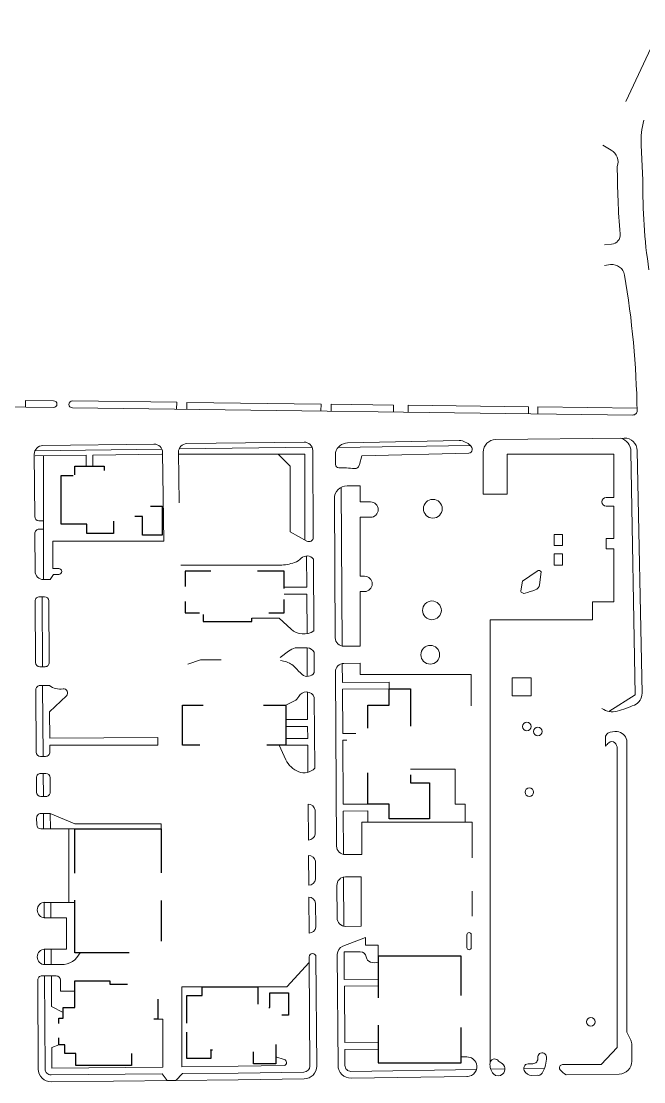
# Model space of a CAD drawing. Header units: feet. Extents: x 2817291 to 2825191, y 230718 to 237492.
# Drawn here: x 2818837 to 2819570, y 236092 to 237340 of the extents above; entities that cross this region are included whole.
import ezdxf

# ---------------------------------------------------------------- set-up
doc = ezdxf.new("R2010")
doc.units = ezdxf.units.FT
doc.header["$PDMODE"] = 32
doc.header["$PDSIZE"] = 0.5
doc.layers.add('63', color=7, linetype='Continuous', lineweight=13)

msp = doc.modelspace()

# ---------------------------------------------------------------- linework, layer by layer
at = {"layer": '63'}
for p, q in [((2819548.544, 237245.631), (2819592.765, 237340.102)), ((2819521.408, 237194.375), (2819531.459, 237188.345)), ((2819568.644, 237153.169), (2819566.634, 237194.375)), ((2819523.418, 237076.788), (2819531.778, 237077.598)), ((2819530.603, 237053.545), (2819523.418, 237052.668)), ((2818875.06, 236885.331), (2818401.6, 236891.418)), ((2818842.029, 236885.756), (2818842.132, 236893.795)), ((2818875.163, 236893.371), (2818842.132, 236893.795)), ((2818897.218, 236885.046), (2819556.71, 236876.568)), ((2819020.03, 236891.508), (2818897.322, 236893.086)), ((2819019.926, 236883.469), (2819020.03, 236891.508)), ((2819031.972, 236883.314), (2819032.075, 236891.354)), ((2819189.862, 236889.325), (2819032.075, 236891.354)), ((2819189.759, 236881.286), (2819189.862, 236889.325)), ((2819201.817, 236881.131), (2819201.921, 236889.17)), ((2819275.3, 236888.227), (2819201.921, 236889.17)), ((2819275.197, 236880.187), (2819275.3, 236888.227)), ((2819292.267, 236879.968), (2819292.37, 236888.007)), ((2819434.08, 236886.186), (2819292.37, 236888.007)), ((2819433.976, 236878.146), (2819434.08, 236886.186)), ((2819445.03, 236878.004), (2819445.133, 236886.044)), ((2819561.749, 236884.545), (2819445.133, 236886.044)), ((2819546.669, 236849.488), (2819395.614, 236847.81)), ((2819002.531, 236836.429), (2818853.221, 236834.418)), ((2818993.24, 236842.334), (2818862.35, 236840.572)), ((2819179.149, 236838.808), (2819022.905, 236836.703)), ((2819169.857, 236844.713), (2819032.034, 236842.857)), ((2819180.708, 236732.6), (2819180.042, 236834.729)), ((2819365.631, 236840.609), (2819209.96, 236838.462)), ((2819352.566, 236846.639), (2819220.908, 236843.624)), ((2819567.639, 236549.154), (2819561.909, 236834.716)), ((2818852.436, 236830.457), (2818852.913, 236757.16)), ((2818913.378, 236829.198), (2818853.302, 236828.389)), ((2818863.383, 236682.821), (2818863.383, 236828.524)), ((2818913.378, 236829.198), (2818913.378, 236816.489)), ((2819002.612, 236830.399), (2818921.418, 236829.306)), ((2818921.418, 236829.306), (2818921.418, 236816.489)), ((2819004.83, 236728.047), (2819003.424, 236832.421)), ((2819022.12, 236832.672), (2819022.92, 236773.273)), ((2819022.149, 236830.559), (2819139.502, 236830.559)), ((2819139.502, 236830.559), (2819170.658, 236830.559)), ((2819139.502, 236830.559), (2819153.572, 236816.489)), ((2819170.658, 236830.559), (2819170.658, 236729.611)), ((2819206.838, 236832.569), (2819206.838, 236818.499)), ((2819234.979, 236818.499), (2819237.994, 236828.549)), ((2819237.994, 236828.549), (2819363.621, 236831.564)), ((2819380.706, 236832.736), (2819380.706, 236783.323)), ((2819408.846, 236830.559), (2819534.474, 236830.559)), ((2819408.846, 236783.323), (2819408.846, 236830.559)), ((2819534.474, 236830.559), (2819534.474, 236779.303)), ((2819559.599, 236547.144), (2819554.574, 236833.574)), ((2819153.572, 236816.489), (2819153.572, 236739.102)), ((2819213.491, 236791.484), (2819214.71, 236604.495)), ((2819235.984, 236793.373), (2819220.514, 236793.272)), ((2819235.984, 236774.278), (2819235.984, 236793.373)), ((2819205.538, 236778.099), (2819206.605, 236614.289)), ((2819248.044, 236774.278), (2819235.984, 236774.278)), ((2819380.706, 236783.323), (2819408.846, 236783.323)), ((2819534.474, 236779.303), (2819525.428, 236779.303)), ((2819525.428, 236769.253), (2819534.474, 236769.253)), ((2819534.474, 236769.253), (2819534.474, 236731.062)), ((2818857.938, 236752.168), (2818863.383, 236752.168)), ((2818863.383, 236752.168), (2818863.383, 236742.117)), ((2819235.984, 236686.842), (2819235.984, 236756.188)), ((2819235.984, 236756.188), (2819248.044, 236756.188)), ((2818853.045, 236737.06), (2818853.333, 236692.806)), ((2818863.383, 236742.117), (2818858.07, 236742.117)), ((2819153.572, 236739.102), (2819173.243, 236728.174)), ((2819464.122, 236736.087), (2819474.173, 236736.087)), ((2819464.122, 236723.022), (2819464.122, 236736.087)), ((2819474.173, 236736.087), (2819474.173, 236723.022)), ((2818874.178, 236728.047), (2819004.83, 236728.047)), ((2818874.178, 236695.887), (2818874.178, 236728.047)), ((2819474.173, 236723.022), (2819464.122, 236723.022)), ((2819525.428, 236731.062), (2819525.428, 236719.002)), ((2819534.474, 236731.062), (2819525.428, 236731.062)), ((2819173.051, 236673.776), (2819172.811, 236710.641)), ((2819464.122, 236712.972), (2819474.173, 236712.972)), ((2819464.122, 236699.907), (2819464.122, 236712.972)), ((2819474.173, 236712.972), (2819474.173, 236699.907)), ((2819525.428, 236719.002), (2819534.474, 236719.002)), ((2819534.474, 236719.002), (2819534.474, 236656.691)), ((2819141.512, 236699.907), (2819024.93, 236699.907)), ((2819181.426, 236622.519), (2819180.875, 236707.041)), ((2819474.173, 236699.907), (2819464.122, 236699.907)), ((2818871.163, 236682.821), (2818875.183, 236688.852)), ((2818881.213, 236695.887), (2818874.178, 236695.887)), ((2818875.183, 236688.852), (2818881.213, 236688.852)), ((2819241.009, 236686.842), (2819235.984, 236686.842)), ((2819426.937, 236680.812), (2819444.022, 236692.872)), ((2819449.047, 236691.867), (2819447.037, 236676.791)), ((2818863.383, 236682.821), (2818871.163, 236682.821)), ((2819173.051, 236673.776), (2819146.537, 236673.776)), ((2819424.927, 236669.756), (2819426.937, 236680.812)), ((2818864.617, 236662.721), (2818858.587, 236662.721)), ((2818861.569, 236662.721), (2818862.107, 236580.31)), ((2819173.104, 236665.736), (2819146.537, 236665.736)), ((2819173.407, 236619.166), (2819173.104, 236665.736)), ((2819235.984, 236668.751), (2819241.009, 236668.751)), ((2819235.984, 236604.43), (2819235.984, 236668.751)), ((2818853.562, 236657.663), (2818854.034, 236585.302)), ((2818870.114, 236585.368), (2818869.642, 236657.729)), ((2819509.348, 236656.691), (2819509.348, 236635.586)), ((2819534.474, 236656.691), (2819509.348, 236656.691)), ((2819108.346, 236637.596), (2819140.507, 236637.596)), ((2819140.507, 236637.596), (2819154.577, 236624.53)), ((2819388.746, 236635.586), (2819388.746, 236113.982)), ((2819509.348, 236635.586), (2819388.746, 236635.586)), ((2819141.887, 236590.958), (2819151.562, 236598.4)), ((2819159.602, 236602.42), (2819173.673, 236602.42)), ((2819173.735, 236568.88), (2819173.517, 236602.42)), ((2819181.59, 236597.401), (2819181.747, 236573.281)), ((2819216.721, 236604.305), (2819235.984, 236604.43)), ((2819032.97, 236583.325), (2819048.046, 236588.35)), ((2819048.046, 236588.35), (2819072.472, 236588.35)), ((2819147.542, 236586.34), (2819142.274, 236587.511)), ((2818859.059, 236580.31), (2818865.089, 236580.31)), ((2819206.867, 236574.09), (2819208.204, 236369.062)), ((2819214.843, 236583.989), (2819214.987, 236561.86)), ((2819235.984, 236584.33), (2819216.852, 236584.205)), ((2819235.984, 236571.265), (2819235.984, 236584.33)), ((2819270.102, 236562.219), (2819214.987, 236561.86)), ((2819366.636, 236571.265), (2819235.984, 236571.265)), ((2819270.102, 236562.219), (2819270.154, 236554.179)), ((2819366.636, 236534.079), (2819366.636, 236571.265)), ((2819414.877, 236567.245), (2819436.987, 236567.245)), ((2819414.877, 236546.139), (2819414.877, 236567.245)), ((2819436.987, 236567.245), (2819436.987, 236546.139)), ((2818854.243, 236553.142), (2818854.722, 236479.775)), ((2818870.291, 236558.199), (2818859.268, 236558.199)), ((2818862.251, 236558.199), (2818862.795, 236474.783)), ((2819270.154, 236554.179), (2819215.04, 236553.82)), ((2819215.04, 236553.82), (2819215.379, 236501.725)), ((2819528.376, 236527.716), (2819559.599, 236547.144)), ((2818870.494, 236527.046), (2818890.258, 236546.139)), ((2819158.597, 236540.109), (2819148.547, 236535.084)), ((2819182.481, 236460.705), (2819181.937, 236544.124)), ((2819436.987, 236546.139), (2819414.877, 236546.139)), ((2818870.696, 236496.062), (2818870.494, 236527.046)), ((2819148.547, 236509.959), (2819174.119, 236509.959)), ((2819174.211, 236495.888), (2819174.119, 236509.959)), ((2819230.614, 236501.825), (2819215.379, 236501.725)), ((2818997.795, 236496.891), (2818870.696, 236496.062)), ((2818870.75, 236487.846), (2818997.795, 236487.846)), ((2818870.802, 236479.841), (2818870.75, 236487.846)), ((2818997.795, 236487.846), (2818997.795, 236496.891)), ((2819140.507, 236487.848), (2819148.547, 236470.763)), ((2819148.547, 236495.888), (2819174.211, 236495.888)), ((2819148.547, 236487.848), (2819174.263, 236487.848)), ((2819174.471, 236456.077), (2819174.263, 236487.848)), ((2819220.377, 236493.718), (2819215.432, 236493.685)), ((2819215.432, 236493.685), (2819215.923, 236418.312)), ((2819524.423, 236486.843), (2819524.423, 236496.893)), ((2819549.549, 236493.878), (2819549.549, 236150.288)), ((2818859.747, 236474.783), (2818865.777, 236474.783)), ((2819538.494, 236132.072), (2819538.494, 236483.828)), ((2819295.28, 236459.708), (2819347.541, 236459.708)), ((2819347.541, 236459.708), (2819347.541, 236418.502)), ((2818854.918, 236449.625), (2818855.03, 236432.54)), ((2818865.973, 236454.683), (2818859.943, 236454.683)), ((2818862.926, 236454.683), (2818863.103, 236427.547)), ((2818871.11, 236432.605), (2818870.998, 236449.69)), ((2818860.055, 236427.547), (2818866.085, 236427.547)), ((2819174.715, 236418.509), (2819174.991, 236376.3)), ((2819182.985, 236383.341), (2819182.801, 236411.572)), ((2819245.029, 236418.502), (2819215.923, 236418.312)), ((2819245.081, 236410.462), (2819215.976, 236410.272)), ((2819215.976, 236410.272), (2819216.309, 236359.065)), ((2819245.081, 236410.462), (2819245.081, 236397.397)), ((2819347.541, 236418.502), (2819359.601, 236418.502)), ((2819359.601, 236418.502), (2819359.601, 236397.397)), ((2818855.279, 236394.349), (2818855.226, 236402.389)), ((2818860.251, 236407.447), (2818871.274, 236407.447)), ((2818863.234, 236407.447), (2818863.351, 236389.357)), ((2818871.392, 236389.357), (2818871.274, 236407.447)), ((2818871.274, 236407.447), (2818900.308, 236395.387)), ((2819237.994, 236397.397), (2819367.641, 236397.397)), ((2819237.994, 236359.206), (2819237.994, 236397.397)), ((2819367.641, 236397.397), (2819367.641, 236355.186)), ((2818900.308, 236389.357), (2818860.304, 236389.357)), ((2818893.273, 236389.357), (2818893.273, 236302.925)), ((2818900.308, 236395.387), (2819001.815, 236395.387)), ((2819001.815, 236395.387), (2819001.815, 236389.357)), ((2819175.109, 236358.197), (2819175.338, 236323.03)), ((2819183.332, 236330.071), (2819183.194, 236351.261)), ((2819218.319, 236359.078), (2819237.994, 236359.206)), ((2819208.505, 236322.84), (2819208.754, 236284.651)), ((2819216.48, 236332.942), (2819216.86, 236274.654)), ((2819236.989, 236333.076), (2819218.49, 236332.955)), ((2819236.989, 236274.785), (2819236.989, 236333.076)), ((2819367.641, 236315.99), (2819367.641, 236286.845)), ((2818863.915, 236302.925), (2818864.033, 236284.835)), ((2818900.308, 236302.925), (2818863.951, 236302.925)), ((2818872.073, 236284.835), (2818871.955, 236302.925)), ((2819175.43, 236308.947), (2819175.705, 236266.738)), ((2819183.699, 236273.78), (2819183.515, 236302.011)), ((2818864.033, 236284.835), (2818890.258, 236284.835)), ((2818890.258, 236284.835), (2818890.258, 236247.649)), ((2819218.87, 236274.667), (2819236.989, 236274.785)), ((2819242.014, 236261.72), (2819215.387, 236251.186)), ((2819242.014, 236252.674), (2819242.014, 236261.72)), ((2819361.611, 236249.659), (2819361.611, 236264.734)), ((2819366.636, 236264.734), (2819366.636, 236249.659)), ((2818890.258, 236247.649), (2818863.951, 236247.649)), ((2818864.275, 236247.68), (2818864.393, 236229.636)), ((2818872.433, 236229.636), (2818872.316, 236247.649)), ((2819257.089, 236252.674), (2819242.014, 236252.674)), ((2819257.089, 236239.609), (2819257.089, 236252.674)), ((2819175.929, 236232.274), (2819175.888, 236238.605)), ((2819183.928, 236238.658), (2819184.765, 236110.254)), ((2819209.034, 236241.775), (2819209.887, 236110.917)), ((2819217.055, 236244.629), (2819235.984, 236244.629)), ((2819217.055, 236244.629), (2819217.266, 236212.286)), ((2818864.393, 236229.636), (2818884.228, 236229.636)), ((2819149.552, 236203.429), (2819175.929, 236232.274)), ((2819176.725, 236110.201), (2819175.929, 236232.274)), ((2818857.154, 236106.678), (2818856.471, 236211.436)), ((2818861.496, 236216.494), (2818878.198, 236216.494)), ((2818864.478, 236216.494), (2818865.194, 236106.73)), ((2818872.754, 236180.317), (2818872.519, 236216.494)), ((2818883.223, 236211.469), (2818883.223, 236198.403)), ((2819257.037, 236212.546), (2819217.266, 236212.286)), ((2818883.223, 236198.403), (2818900.308, 236198.403)), ((2819025.942, 236203.429), (2819050.056, 236203.429)), ((2819025.942, 236109.3), (2819025.942, 236203.429)), ((2819115.382, 236203.429), (2819149.552, 236203.429)), ((2818886.238, 236173.278), (2818872.754, 236180.317)), ((2818997.795, 236165.238), (2819003.823, 236165.238)), ((2819003.823, 236165.238), (2819003.823, 236109.082)), ((2819549.605, 236150.051), (2819554.231, 236140.799)), ((2819257.037, 236138.174), (2819217.751, 236137.918)), ((2818873.069, 236132.072), (2818881.213, 236135.087)), ((2818873.227, 236107.791), (2818873.069, 236132.072)), ((2819257.089, 236130.134), (2819217.804, 236129.878)), ((2819217.804, 236129.878), (2819217.927, 236110.969)), ((2819519.398, 236111.972), (2819538.494, 236132.072)), ((2819555.579, 236135.087), (2819555.579, 236115.924)), ((2819146.649, 236110.802), (2819092.236, 236109.956)), ((2819136.487, 236121.017), (2819146.537, 236118.002)), ((2819354.576, 236121.017), (2819361.611, 236121.017)), ((2819434.977, 236112.977), (2819438.997, 236112.977)), ((2819474.173, 236111.972), (2819519.398, 236111.972)), ((2818872.298, 236099.741), (2819002.809, 236101.031)), ((2819003.823, 236109.082), (2818873.227, 236107.791)), ((2819002.809, 236101.031), (2819008.838, 236093.05)), ((2819018.887, 236093.15), (2819026.917, 236101.269)), ((2819092.236, 236109.956), (2819025.942, 236109.3)), ((2819026.917, 236101.269), (2819092.338, 236101.916)), ((2819092.338, 236101.916), (2819169.8, 236103.121)), ((2819225.071, 236103.981), (2819372.767, 236106.278)), ((2819225.196, 236095.942), (2819362.383, 236098.076)), ((2819389.535, 236106.539), (2819406.233, 236106.799)), ((2819428.421, 236107.144), (2819452.867, 236107.524)), ((2819444.015, 236099.346), (2819438.002, 236099.252)), ((2819540.738, 236100.85), (2819478.193, 236099.877)), ((2819092.44, 236093.877), (2818872.378, 236091.701)), ((2819008.838, 236093.05), (2819018.887, 236093.15)), ((2819169.925, 236095.082), (2819092.44, 236093.877))]:
    msp.add_line(p, q, dxfattribs=at)
at = {"layer": '63', "lineweight": 25}
for p, q in [((2818900.308, 236816.489), (2818934.479, 236816.489)), ((2818900.308, 236806.239), (2818900.308, 236816.489)), ((2818934.479, 236816.489), (2818934.479, 236811.391)), ((2818884.228, 236805.434), (2818898.122, 236805.434)), ((2818884.228, 236748.148), (2818884.228, 236805.434)), ((2818989.325, 236769.253), (2819002.82, 236769.253)), ((2819002.82, 236769.253), (2819002.82, 236735.082)), ((2818914.378, 236748.148), (2818884.228, 236748.148)), ((2818914.378, 236737.092), (2818914.378, 236748.148)), ((2818945.534, 236751.62), (2818945.534, 236737.092)), ((2818979.704, 236757.193), (2818970.766, 236757.193)), ((2818979.704, 236735.082), (2818979.704, 236757.193)), ((2818945.534, 236737.092), (2818914.378, 236737.092)), ((2819002.82, 236735.082), (2818979.704, 236735.082)), ((2819060.304, 236692.872), (2819029.955, 236692.872)), ((2819029.955, 236692.872), (2819029.955, 236674.702)), ((2819146.537, 236692.872), (2819114.916, 236692.872)), ((2819146.537, 236672.374), (2819146.537, 236692.872)), ((2819029.955, 236657.069), (2819029.955, 236643.626)), ((2819146.537, 236643.626), (2819146.537, 236659.397)), ((2819029.955, 236643.626), (2819046.921, 236643.626)), ((2819051.061, 236641.854), (2819051.061, 236633.576)), ((2819108.346, 236633.576), (2819108.346, 236637.537)), ((2819128.298, 236643.626), (2819146.537, 236643.626)), ((2819051.061, 236633.576), (2819108.346, 236633.576)), ((2819270.154, 236554.179), (2819295.28, 236554.179)), ((2819270.154, 236535.084), (2819270.154, 236554.179)), ((2819295.28, 236554.179), (2819295.28, 236510.11)), ((2819026.94, 236535.084), (2819051.033, 236535.084)), ((2819026.94, 236487.848), (2819026.94, 236535.084)), ((2819122.214, 236535.084), (2819148.547, 236535.084)), ((2819148.547, 236535.084), (2819148.547, 236487.848)), ((2819245.029, 236535.084), (2819270.154, 236535.084)), ((2819245.029, 236507.792), (2819245.029, 236535.084)), ((2819047.204, 236487.848), (2819026.94, 236487.848)), ((2819148.547, 236487.848), (2819126.042, 236487.848)), ((2819245.029, 236418.502), (2819245.029, 236455.455)), ((2819295.28, 236453.137), (2819295.28, 236443.628)), ((2819295.28, 236443.628), (2819317.39, 236443.628)), ((2819317.39, 236443.628), (2819317.39, 236401.417)), ((2819270.154, 236418.502), (2819245.029, 236418.502)), ((2819270.154, 236401.417), (2819270.154, 236418.502)), ((2819317.39, 236401.417), (2819270.154, 236401.417)), ((2818900.308, 236389.357), (2819001.815, 236389.357)), ((2818900.308, 236337.2), (2818900.308, 236389.357)), ((2819001.815, 236389.357), (2819001.815, 236337.67)), ((2818900.308, 236243.629), (2818900.308, 236305.564)), ((2819001.815, 236305.094), (2819001.815, 236257.34)), ((2818964.117, 236243.629), (2818900.308, 236243.629)), ((2819354.576, 236239.609), (2819257.089, 236239.609)), ((2819257.089, 236239.609), (2819257.089, 236190.511)), ((2819354.576, 236193.462), (2819354.576, 236239.609)), ((2818900.308, 236179.308), (2818900.308, 236210.464)), ((2818900.308, 236210.464), (2818941.514, 236210.464)), ((2818941.514, 236210.464), (2818941.514, 236206.444)), ((2818941.514, 236206.444), (2818962.223, 236206.444)), ((2819050.056, 236203.429), (2819115.382, 236203.429)), ((2819050.056, 236193.378), (2819050.056, 236203.429)), ((2819115.382, 236203.429), (2819115.382, 236183.258)), ((2818997.795, 236188.891), (2818997.795, 236165.238)), ((2819031.965, 236160.786), (2819031.965, 236193.378)), ((2819031.965, 236193.378), (2819050.056, 236193.378)), ((2819129.452, 236196.393), (2819151.562, 236196.393)), ((2819129.452, 236179.308), (2819129.452, 236196.393)), ((2819151.562, 236196.393), (2819151.562, 236170.263)), ((2818886.238, 236179.308), (2818900.308, 236179.308)), ((2818886.238, 236166.738), (2818886.238, 236179.308)), ((2819128.558, 236179.308), (2819129.452, 236179.308)), ((2818881.213, 236166.738), (2818886.238, 236166.738)), ((2818881.213, 236160.495), (2818881.213, 236166.738)), ((2818997.795, 236165.238), (2818993.02, 236165.238)), ((2819151.562, 236170.263), (2819143.664, 236170.263)), ((2819031.965, 236119.007), (2819031.965, 236150.269)), ((2819257.089, 236158.424), (2819257.089, 236113.982)), ((2819354.576, 236113.982), (2819354.576, 236155.473)), ((2818881.213, 236135.087), (2818881.213, 236143.606)), ((2819136.487, 236135.545), (2819136.487, 236112.977)), ((2818888.248, 236135.087), (2818881.213, 236135.087)), ((2818888.248, 236125.037), (2818888.248, 236135.087)), ((2818901.313, 236125.037), (2818888.248, 236125.037)), ((2818901.313, 236110.967), (2818901.313, 236125.037)), ((2818966.639, 236125.122), (2818966.639, 236110.967)), ((2819060.106, 236129.057), (2819060.106, 236119.007)), ((2819062.116, 236129.057), (2819060.106, 236129.057)), ((2819110.357, 236112.977), (2819110.357, 236126.884)), ((2818966.639, 236110.967), (2818901.313, 236110.967)), ((2819060.106, 236119.007), (2819031.965, 236119.007)), ((2819136.487, 236112.977), (2819110.357, 236112.977)), ((2819257.089, 236113.982), (2819354.576, 236113.982))]:
    msp.add_line(p, q, dxfattribs=at)
at = {"layer": '63'}
for points in [[(2819148.547, 236517.999), (2819174.067, 236517.999), (2819173.854, 236550.575)], [(2818870.75, 236496.062), (2818870.696, 236496.062), (2818870.75, 236496.062)], [(2819257.089, 236204.506), (2819217.319, 236204.246), (2819217.751, 236137.918)]]:
    msp.add_lwpolyline(points, dxfattribs=at)
for centre, radius in [((2819321.41, 236766.238), 11.055), ((2819320.405, 236646.641), 11.055), ((2819318.395, 236594.38), 11.055), ((2819431.962, 236509.959), 5.025), ((2819445.027, 236503.929), 5.025), ((2819434.977, 236432.572), 5.025), ((2819507.338, 236162.223), 5.025)]:
    msp.add_circle(centre, radius, dxfattribs=at)
for centre, radius, start, end in [((2819663.388, 237199.095), 96.869, 165.39502, 182.7927), ((2819523.106, 237174.424), 16.234, 341.41348, 59.03624), ((2820478.184, 237169.25), 939.691, 180, 184.85596), ((2820197.803, 237142.115), 629.256, 178.99345, 188.6347), ((2819530.697, 237088.755), 11.21, 275.5314, 4.85596), ((2819532.396, 237038.862), 14.792, 9.66895, 96.96166), ((2818508.658, 236864.442), 1053.282, 0.93749, 9.66895), ((2818875.112, 236889.351), 4.02, 269.26349, 89.26349), ((2818897.27, 236889.066), 4.02, 89.26349, 269.26349), ((2819556.775, 236881.593), 5.025, 269.26349, 0.93749), ((2819395.781, 236832.736), 15.075, 90.63659, 180), ((2819537.719, 236833.278), 16.857, 1.00509, 73.50728), ((2819546.837, 236834.414), 15.075, 1.14959, 90.63659), ((2818862.486, 236830.522), 10.05, 90.77161, 180.3735), ((2818993.375, 236832.285), 10.05, 0.77161, 90.77161), ((2819032.169, 236832.808), 10.05, 90.77161, 180.77161), ((2819169.992, 236834.664), 10.05, 0.3735, 90.77161), ((2819221.25, 236828.708), 14.92, 91.31189, 165.00257), ((2819350.924, 236825.914), 20.79, 44.97766, 85.47207), ((2819363.522, 236835.683), 4.12, 271.37484, 358.62517), ((2819360.767, 236835.749), 6.876, 358.62517, 44.97765), ((2819210.858, 236818.499), 4.02, 180, 270), ((2819210.858, 236651.163), 163.315, 83.64034, 90), ((2819229.551, 236818.881), 5.441, 263.64034, 355.97081), ((2819220.612, 236778.198), 15.075, 90.3735, 180.3735), ((2819248.044, 236765.233), 9.045, 270, 90), ((2819525.428, 236774.278), 5.025, 90, 270), ((2818857.938, 236757.193), 5.025, 180.3735, 270), ((2818858.069, 236737.092), 5.025, 90, 180.3735), ((2819175.683, 236732.567), 5.025, 240.9454, 0.3735), ((2819173.343, 236701.002), 9.654, 38.72569, 133.99481), ((2819141.512, 236749.823), 49.916, 270, 290.01596), ((2819150.786, 236724.364), 22.821, 290.01596, 313.99481), ((2818863.383, 236692.872), 10.05, 180.3735, 270), ((2818881.213, 236692.369), 3.518, 270, 90), ((2819241.009, 236677.796), 9.045, 270, 90), ((2819446.058, 236689.987), 3.531, 32.16254, 125.21759), ((2819439.739, 236677.765), 7.363, 287.9835, 352.40536), ((2818858.587, 236657.696), 5.025, 90, 180.3735), ((2818864.617, 236657.696), 5.025, 0.3735, 90), ((2819428.711, 236670.368), 3.833, 189.18609, 288.8864), ((2819691.081, 235903.453), 806.72, 107.9835, 108.8864), ((2819169.262, 236640.345), 21.581, 227.1211, 304.30796), ((2819216.655, 236614.355), 10.05, 180.3735, 270.3735), ((2819165.92, 236579.735), 23.548, 105.56151, 127.56859), ((2819173.673, 236593.667), 8.753, 25.25056, 90), ((2818859.059, 236585.335), 5.025, 180.3735, 270), ((2818865.089, 236585.335), 5.025, 270, 0.3735), ((2819142.569, 236563.959), 22.927, 42.01593, 77.47119), ((2819240.74, 236652.402), 109.209, 222.01594, 227.98407), ((2819173.853, 236578.158), 9.279, 227.98407, 328.29137), ((2819216.917, 236574.155), 10.05, 90.3735, 180.3735), ((2818859.268, 236553.174), 5.025, 90, 180.3735), ((2818882.939, 236574.732), 20.816, 232.58303, 279.11881), ((2818886.984, 236549.528), 4.711, 314.01129, 99.11881), ((2819172.561, 236540.665), 9.994, 20.2513, 153.43495), ((2819552.641, 236548.853), 15.001, 293.37996, 1.14959), ((2819153.572, 236550.159), 11.236, 296.56505, 333.43495), ((2819499.35, 236672.121), 149.295, 285.20014, 293.37996), ((2819532.732, 236549.256), 21.976, 235.87522, 285.20014), ((2819530.118, 236496.893), 5.695, 118.07249, 180), ((2819536.102, 236485.674), 18.411, 82.53721, 118.07249), ((2819536.794, 236490.953), 13.086, 12.91542, 82.53721), ((2819608.845, 236406.442), 116.582, 133.60282, 136.39718), ((2819531.961, 236487.17), 5.101, 46.39718, 133.60282), ((2819528.778, 236483.828), 9.715, 0, 46.39718), ((2818859.747, 236479.808), 5.025, 180.3735, 270), ((2818865.777, 236479.808), 5.025, 270, 0.3735), ((2819173.697, 236482.598), 27.796, 205.20112, 248.74874), ((2819169.993, 236473.074), 17.577, 248.74875, 315.27181), ((2818859.943, 236449.658), 5.025, 90, 180.3735), ((2818865.973, 236449.658), 5.025, 0.3735, 90), ((2818860.055, 236432.572), 5.025, 180.3735, 270), ((2818866.085, 236432.572), 5.025, 270, 0.3735), ((2819174.82, 236410.451), 8.059, 8.0006, 90.747), ((2818860.251, 236402.422), 5.025, 90, 180.3735), ((2818860.304, 236394.382), 5.025, 180.3735, 270), ((2819174.991, 236384.359), 8.059, 270, 352.7464), ((2819218.254, 236369.128), 10.05, 180.3735, 270.3735), ((2819175.214, 236350.139), 8.059, 8.0006, 90.747), ((2819175.338, 236331.089), 8.059, 270, 352.7464), ((2819218.555, 236322.905), 10.05, 90.3735, 180.3735), ((2818864.978, 236293.939), 9.045, 90, 270), ((2819175.535, 236300.889), 8.059, 8.0006, 90.747), ((2819175.705, 236274.797), 8.059, 270, 352.7464), ((2819218.804, 236284.717), 10.05, 180.3735, 270.3735), ((2819364.123, 236264.735), 2.513, 0, 180), ((2818864.978, 236238.663), 9.045, 90, 270), ((2819219.084, 236241.841), 10.05, 111.58328, 180.3735), ((2819364.123, 236249.659), 2.513, 180, 0), ((2818884.228, 236254.102), 24.465, 270, 334.65583), ((2819179.908, 236238.632), 4.02, 0.3735, 180.3735), ((2819235.984, 236237.509), 7.12, 8.84872, 90), ((2819250.558, 236239.778), 7.63, 188.84872, 250.76243), ((2819252.566, 236245.534), 13.726, 250.76243, 289.23758), ((2818861.496, 236211.469), 5.025, 90, 180.3735), ((2818878.198, 236211.469), 5.025, 0, 90), ((2819550.079, 236150.288), 0.53, 180, 206.56505), ((2819542.807, 236135.087), 12.772, 0, 26.56505), ((2819450.025, 236120.786), 5.058, 2.62378, 188.79741), ((2819145.452, 236114.384), 3.777, 288.48164, 73.30076), ((2819169.69, 236110.155), 7.035, 270.8912, 0.3735), ((2819169.69, 236110.155), 15.075, 270.8912, 0.3735), ((2819224.962, 236111.015), 15.075, 180.3735, 270.8912), ((2819224.962, 236111.015), 7.035, 180.3735, 270.8912), ((2819361.818, 236109.464), 11.402, 268.94334, 17.94526), ((2819361.611, 236109.397), 11.62, 17.94525, 90), ((2819405.541, 236111.998), 16.911, 173.26399, 220.94147), ((2819393.977, 236113.364), 5.267, 43.60591, 173.26399), ((2819408.787, 236127.47), 15.185, 223.60591, 242.6543), ((2819398.054, 236106.717), 8.179, 314.83803, 62.65429), ((2819434.123, 236107.336), 5.705, 81.39088, 204.86932), ((2819438.997, 236119.079), 6.102, 270, 8.79741), ((2819422.037, 236119.503), 33.075, 327.8891, 2.62378), ((2819474.173, 236108.203), 3.769, 90, 216.8699), ((2819540.504, 236115.924), 15.075, 270.8912, 0), ((2818872.229, 236106.776), 15.075, 180.3735, 270.56634), ((2818872.229, 236106.776), 7.035, 180.3735, 270.56634), ((2819398.294, 236106.476), 7.839, 225.16197, 314.83803), ((2819437.85, 236109.064), 9.813, 204.86932, 270.8912), ((2819445.179, 236104.98), 5.753, 258.3309, 327.8891), ((2819488.502, 236118.951), 21.681, 216.8699, 241.60846)]:
    msp.add_arc(centre, radius, start, end, dxfattribs=at)
msp.add_point((2819060.106, 236129.057), dxfattribs=at)

doc.saveas('drawing.dxf')
